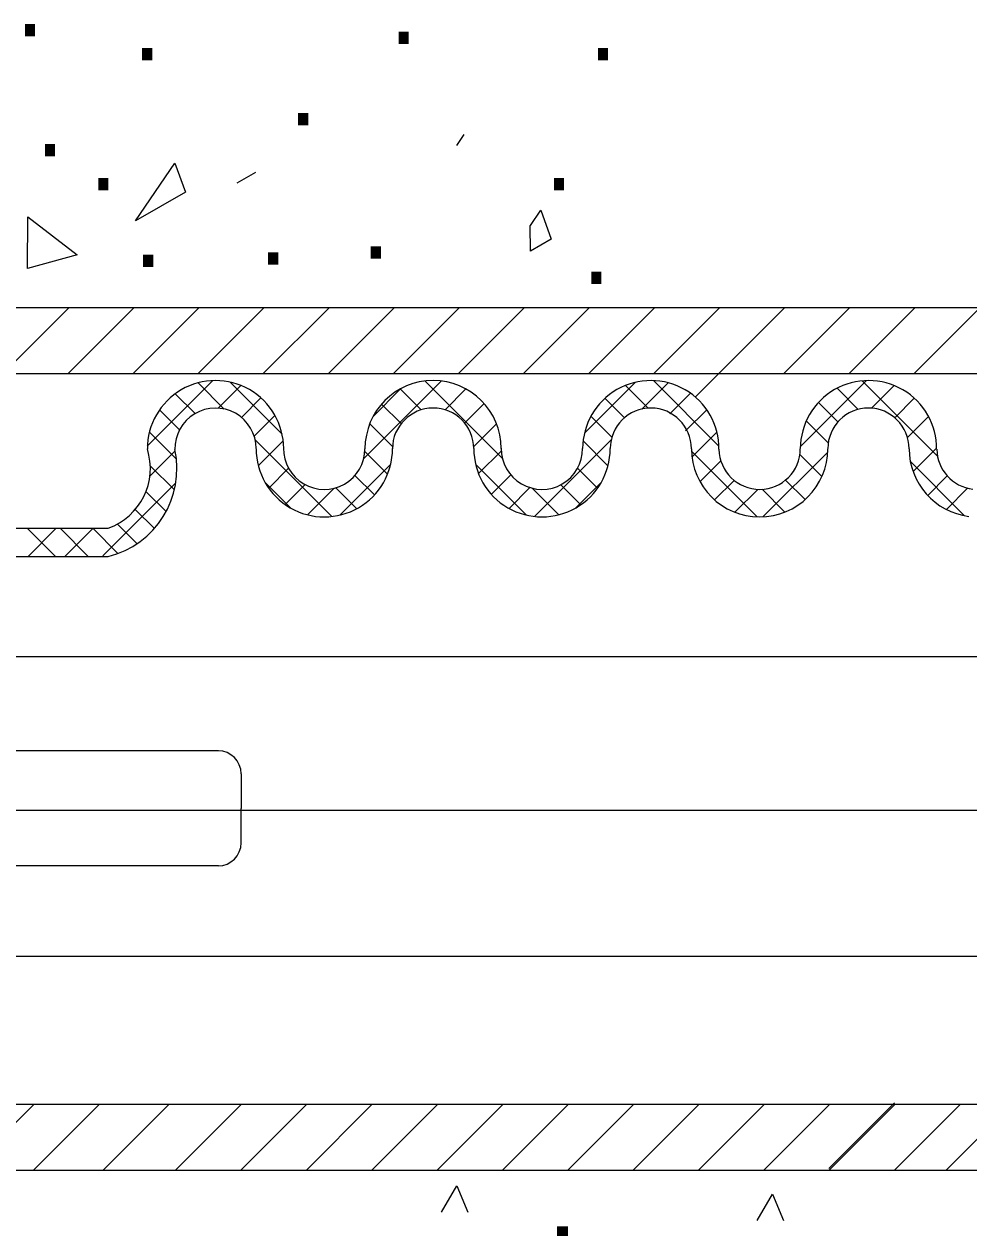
# Model space of a CAD drawing. Extents: x -881 to -726, y 593 to 666.
# Drawn here: x -771.9323 to -771.7446, y 610.7694 to 611.0086 of the extents above; entities that cross this region are included whole.
import ezdxf

# ---------------------------------------------------------------- set-up
doc = ezdxf.new("R2010")
doc.units = 0
doc.layers.add('es_DETAIL', color=7, linetype='Continuous')

msp = doc.modelspace()

# ---------------------------------------------------------------- linework, layer by layer
at = {"layer": 'es_DETAIL'}
for p, q in [((-771.7063348012676, 610.9522285679346), (-771.9768768895318, 610.9522285679346)), ((-771.9365699387789, 610.9391112077823), (-771.9234525787684, 610.9522285679346)), ((-771.9236414816853, 610.9391112077823), (-771.9105241215458, 610.9522285679346)), ((-771.9107130244367, 610.9391112077823), (-771.8975956645619, 610.9522285679346)), ((-771.8977845672142, 610.9391112077823), (-771.8846672070683, 610.9522285679346)), ((-771.8848561099915, 610.9391112077823), (-771.8717387499746, 610.9522285679346)), ((-771.8588102927133, 610.9522285679346), (-771.8719276528656, 610.9391112077823)), ((-771.8589991957656, 610.9391112077823), (-771.8458818357615, 610.9522285679346)), ((-771.8460707385428, 610.9391112077823), (-771.8329533784034, 610.9522285679346)), ((-771.8331422814234, 610.9391112077823), (-771.8200249214194, 610.9522285679346)), ((-771.8202138242008, 610.9391112077823), (-771.8070964641967, 610.9522285679346)), ((-771.8072853672555, 610.9391112077823), (-771.7941680071095, 610.9522285679346)), ((-771.7812395496999, 610.9522285679346), (-771.7988907950014, 610.9345773225493)), ((-771.7683110924772, 610.9522285679346), (-771.7814284527586, 610.9391112077823)), ((-771.7553826355255, 610.9522285679346), (-771.7684999954005, 610.9391112077823)), ((-771.7424541782706, 610.9522285679346), (-771.7555715384551, 610.9391112077823)), ((-771.7092474069461, 610.9391112077823), (-771.9680596763902, 610.9391112077823)), ((-771.907847641074, 610.9247063439589), (-771.8948144901588, 610.9377394950097)), ((-771.8977529313399, 610.9372993154959), (-771.8925437007711, 610.9320900845659)), ((-771.893795087527, 610.9322658105217), (-771.8892738689817, 610.9367870293379)), ((-771.8913981126987, 610.9374375822327), (-771.8810557822919, 610.9270952520969)), ((-771.8648344555947, 610.9222679223294), (-771.8494482920546, 610.9376540857147)), ((-771.8629948443607, 610.9306006198574), (-771.8574511355791, 610.9361443293227)), ((-771.8575732178223, 610.9360781214708), (-771.8534214891046, 610.9319263926111)), ((-771.8526566470971, 610.9376546371943), (-771.8372727745326, 610.9222707646235)), ((-771.8486841130468, 610.9319251781383), (-771.84453300391, 610.9360762870107)), ((-771.8209947306879, 610.927311326848), (-771.8109175343168, 610.9373885229352)), ((-771.8128291458863, 610.9367856565597), (-771.8083090207548, 610.9322655313895)), ((-771.8095620580862, 610.9320887128066), (-771.8043504487431, 610.937300322169)), ((-771.8072900908337, 610.9377396883428), (-771.7942750514756, 610.9247246489524)), ((-771.778108134878, 610.9245841152324), (-771.7649478885927, 610.9377443609693)), ((-771.7708130157639, 610.9362241968107), (-771.7666086036725, 610.9320197844227)), ((-771.7657901742057, 610.9376944419398), (-771.7509055050864, 610.9228097727884)), ((-771.7639427340523, 610.9322564291834), (-771.7594525573472, 610.9367466060628)), ((-771.902303891144, 610.9351240443146), (-771.8983598779331, 610.9311800314844)), ((-771.8891405795439, 610.9304272317594), (-771.8852633401827, 610.9343044713205)), ((-771.8612802415346, 610.9330878698113), (-771.8573972286646, 610.929204856522)), ((-771.8448009523519, 610.9293152520039), (-771.840922360406, 610.9331938439562)), ((-771.8169240654399, 610.9342252892767), (-771.8130497723789, 610.9303509965255)), ((-771.8040473041053, 610.9311103798162), (-771.7999336813663, 610.9352240028198)), ((-771.774498432803, 610.9334165270719), (-771.770628656043, 610.9295467503507)), ((-771.7593445158988, 610.9303615606239), (-771.7554682513107, 610.9342378252182)), ((-771.9053965984974, 610.9319568077628), (-771.901425729399, 610.927985938948)), ((-771.8866077421708, 610.9267001251434), (-771.8824758900209, 610.9308319777125)), ((-771.819708373788, 610.9306787108544), (-771.8155484134829, 610.9265187504719)), ((-771.800917478117, 610.9277471191043), (-771.7967049536461, 610.9319596436653)), ((-771.8636554941578, 610.929174224238), (-771.8591197666091, 610.9246384965796)), ((-771.8429689026497, 610.9246542149865), (-771.8384526046276, 610.929170513131)), ((-771.7725671959743, 610.9253443184094), (-771.7769406003929, 610.9297177226474)), ((-771.7568042303391, 610.9264186957452), (-771.7526259988429, 610.9305969272415)), ((-771.9074285473963, 610.9274956706191), (-771.9020514204421, 610.9221185436908)), ((-771.8864032799781, 610.9259496635924), (-771.8711937574183, 610.9107401402584)), ((-771.8309108426004, 610.9107399281698), (-771.8156949204302, 610.9259558503336)), ((-771.7996323042416, 610.9225392059826), (-771.7946719898704, 610.9274995205022)), ((-771.9073371040738, 610.9187237939944), (-771.9023020057385, 610.9237588925876)), ((-771.8857852861535, 610.9207963517556), (-771.8808321071501, 610.9257495305073)), ((-771.8646183616689, 610.9236440047713), (-771.8601130089813, 610.9191386520708)), ((-771.8420402265963, 610.9192560592818), (-771.8374974408426, 610.9237988448936)), ((-771.8212679604565, 610.9257452108612), (-771.816320801053, 610.9207980511869)), ((-771.7997492083967, 610.9237057190636), (-771.7867124268782, 610.9106689372293)), ((-771.7855239534534, 610.9106752099178), (-771.7726605538544, 610.9235386095104)), ((-771.7510233751918, 610.9243475136839), (-771.7557014376795, 610.9196694513188)), ((-771.8695956475207, 610.9110136436967), (-771.8594849506055, 610.921124340457)), ((-771.8426222300147, 610.9211271334246), (-771.8325080879999, 610.9110129917647)), ((-771.7980382738522, 610.91764014982), (-771.7938949522862, 610.921783471373)), ((-771.7738147976463, 610.9186958648028), (-771.7781924835552, 610.9230735505827)), ((-771.7562403755887, 610.9216515564615), (-771.7454903736575, 610.9109015545366)), ((-771.9072454956543, 610.9208195317512), (-771.9024498356861, 610.9160238723312)), ((-771.8837226654347, 610.9163658856064), (-771.8797610160667, 610.9203275348905)), ((-771.8665871101325, 610.9188973679185), (-771.8627147059727, 610.9150249636103)), ((-771.8394967719864, 610.9151401719265), (-771.8356208777282, 610.9190160663653)), ((-771.8223447557027, 610.9203289189749), (-771.8183829745952, 610.9163671382609)), ((-771.7528055673938, 610.9149250987533), (-771.7489232404129, 610.9188074257728)), ((-771.9166498519854, 610.9029468177293), (-771.9021712295878, 610.9174254399979)), ((-771.8844439149813, 610.9174972113533), (-771.8793826280017, 610.912435924103)), ((-771.8804696164492, 610.9131258480463), (-771.8765032574277, 610.9170922073387)), ((-771.8760233186704, 610.9110790589635), (-771.8707392290769, 610.916363148686)), ((-771.8704118534617, 610.9164513231312), (-771.8662437835443, 610.9122832533428)), ((-771.8359689464115, 610.9123411661692), (-771.8318208339399, 610.9164892786602)), ((-771.8313644574267, 610.9163624472467), (-771.8260815043434, 610.9110794942987)), ((-771.8257106380097, 610.9170354595941), (-771.8217336177073, 610.9130584395818)), ((-771.8227189198851, 610.9124387641461), (-771.817665453879, 610.9174922300618)), ((-771.795144319743, 610.9140410170677), (-771.7912643484726, 610.917920988596)), ((-771.7810397371214, 610.9179824206924), (-771.7771625448358, 610.9141052286519)), ((-771.7490972333094, 610.9121403460148), (-771.7448697119423, 610.9163678675044)), ((-771.9081060305233, 610.9157127084592), (-771.9040992812099, 610.9117059590361)), ((-771.7911086585897, 610.9115835917787), (-771.7865563216152, 610.9161359286305)), ((-771.7856932672031, 610.9161428645639), (-771.781172610792, 610.9116222082755)), ((-771.9102268848588, 610.9121569329571), (-771.90642722666, 610.9083572749066)), ((-771.9137822654518, 610.9092480849646), (-771.909864848113, 610.9053306678837)), ((-771.9970572416024, 610.9084193452233), (-771.9156230983433, 610.9084193452233)), ((-771.9316109675243, 610.9083302041569), (-771.9261422119376, 610.9028614489702)), ((-771.9314708048626, 610.9028614489702), (-771.9260020496758, 610.9083302041569)), ((-771.9251178807014, 610.9083302041569), (-771.9196491252438, 610.9028614489702)), ((-771.9241396598567, 610.9028614489702), (-771.9186709046506, 610.9083302041569)), ((-771.9186247935883, 610.9083302041569), (-771.9136692240984, 610.9033746348088)), ((-771.9970572416024, 610.9027725439591), (-771.9156245355016, 610.9027725439591)), ((-771.6126148394268, 610.882833363044), (-772.1307671293008, 610.882833363044)), ((-771.8937268171766, 610.8641901922176), (-772.0035756501594, 610.8641901922176)), ((-771.8891976684338, 610.8595826061667), (-771.8891976684338, 610.8527542919905)), ((-772.6622854469945, 610.8523992565189), (-771.3509855254457, 610.8523992565189)), ((-771.8891976684338, 610.8459259779692), (-771.8891976684338, 610.8527542919905)), ((-771.8937268171766, 610.8413183920213), (-772.0057610280721, 610.8413183920213)), ((-771.6126148394268, 610.8233470966325), (-772.1307671293008, 610.8233470966325)), ((-771.6021481067972, 610.793914901066), (-772.0088218984979, 610.793914901066)), ((-771.943481523659, 610.7808094891352), (-771.9303761120055, 610.793914901066)), ((-771.9304953500906, 610.7808094891352), (-771.9173899384243, 610.793914901066)), ((-771.9166711186423, 610.7808094891352), (-771.903565706576, 610.793914901066)), ((-771.9022789997339, 610.7808094891352), (-771.8891735877063, 610.793914901066)), ((-771.8892928264363, 610.7808094891352), (-771.8761874145507, 610.793914901066)), ((-771.8763066530356, 610.7808094891352), (-771.8632012413951, 610.793914901066)), ((-771.8633204794672, 610.7808094891352), (-771.8502150678139, 610.793914901066)), ((-771.8503343061763, 610.7808094891352), (-771.8372288943809, 610.793914901066)), ((-771.8373481327369, 610.7808094891352), (-771.8242427210835, 610.793914901066)), ((-771.8243619595813, 610.7808094891352), (-771.8112565476633, 610.793914901066)), ((-771.811375786013, 610.7808094891352), (-771.798270374353, 610.793914901066)), ((-771.7983896128638, 610.7808094891352), (-771.7852842009329, 610.793914901066)), ((-771.7854034392825, 610.7808094891352), (-771.7722980277065, 610.793914901066)), ((-771.7724750053494, 610.7811695437057), (-771.7593696200039, 610.7942749294511)), ((-771.7724172661269, 610.7808094891352), (-771.759311854209, 610.793914901066)), ((-771.7463256813049, 610.793914901066), (-771.7594310929649, 610.7808094891352)), ((-771.7361079516203, 610.793914901066), (-771.7492133635382, 610.7808094891352)), ((-771.5883067981079, 610.7808094891352), (-771.9931941235204, 610.7808094891352))]:
    msp.add_line(p, q, dxfattribs=at)
for points in [[(-771.8463778797985, 610.9844640373594), (-771.8449171386276, 610.9866114029611)], [(-771.8863248818769, 610.9790838943138), (-771.8900232283023, 610.9769371627144)], [(-771.8317317939517, 610.9685531170351), (-771.8296664259736, 610.9715815344223)], [(-771.8296664259736, 610.9715815344223), (-771.8275845739372, 610.9658499427992)], [(-771.8316827644448, 610.9634665170286), (-771.8317567313733, 610.9685683330889)], [(-771.8275845739372, 610.9658499427992), (-771.8317317939517, 610.963441579607)], [(-771.8493936171409, 610.7724976443352), (-771.8463151135765, 610.7777296421897), (-771.8441789486811, 610.7724976443352)], [(-771.786695867192, 610.7708682585672), (-771.7836173636274, 610.7761002564217), (-771.781481198732, 610.7708682585672)]]:
    msp.add_lwpolyline(points, dxfattribs=at)
for points in [[(-771.910163788933, 610.9694673482715), (-771.9023585873026, 610.9809294748471), (-771.9002691272394, 610.9751980945582)], [(-771.9316325842656, 610.9600154314785), (-771.931550797976, 610.9702932418617), (-771.9217548292985, 610.9627088843465)]]:
    msp.add_lwpolyline(points, close=True, dxfattribs=at)
for centre, radius, start, end in [((-771.8942890986764, 610.9242042660184), 0.013545422081907411, 0.1616732109371526, 180.18778738449592), ((-771.8510547810629, 610.9242042660184), 0.013545422081907411, 0.16353648182621328, 180), ((-771.8078104738728, 610.9242042660184), 0.013545422081907411, 359.5855738271567, 179.8348388456543), ((-771.7645680398928, 610.9242042660184), 0.013545422081907411, 359.5855738271567, 179.8348388456543), ((-771.8942890986764, 610.9242042660184), 0.008076666883875825, 0.29883136310922964, 181.107860890954), ((-771.8510547810629, 610.9242042660184), 0.008076666883875825, 0.2883587843290911, 180), ((-771.8078104738728, 610.9242042660184), 0.008076666883875825, 0, 179.7007779808107), ((-771.7645713953372, 610.9242042660184), 0.008076666883875825, 0, 179.7007779808107), ((-771.9199288104994, 610.9202268498706), 0.017977195956272226, 283.8528841536878, 12.297150000593419), ((-771.9198745528088, 610.9203217003751), 0.01263886546317839, 289.65644210528546, 17.67250181186695), ((-771.8726755730177, 610.9242042660184), 0.013545422081907411, 180, 0.16166218188692483), ((-771.8726755730177, 610.9242042660184), 0.008076666883875825, 179.26748593579921, 0), ((-771.8294309558854, 610.9242042660184), 0.013545422081907411, 179.81201009069085, 0.16332426051963012), ((-771.8294309558854, 610.9242042660184), 0.008076666883875825, 179.33081678204357, 0.2930179904070087), ((-771.7861896099723, 610.9242042660184), 0.013545422081907411, 180, 0), ((-771.7861896099723, 610.9242042660184), 0.008076666883875825, 180.76118160445975, 0), ((-771.7429376641712, 610.9242042660184), 0.013545422081907411, 180, 262.90489136648324), ((-771.7429143582407, 610.9242042660184), 0.008076666883875825, 180.76118160445978, 263.4342637445194), ((-771.8937889743092, 610.859598887006), 0.004591305669989203, 360, 89.99999999999999), ((-771.8937889743092, 610.8459096973467), 0.004591305669989203, 270, 360)]:
    msp.add_arc(centre, radius, start, end, dxfattribs=at)

# ---------------------------------------------------------------- texts
for height, p in [(0.015799335929391825, (-771.9340770855856, 611.0061177500132)), (0.015799335929391825, (-771.8598333094305, 611.0045999486402)), (0.015799335929391825, (-771.9108013838567, 611.0013910519475)), (0.015799335929391825, (-771.8202538173198, 611.0013910519475)), (0.015799335929391825, (-771.8798024781212, 610.9884514888083)), (0.015799335929391825, (-771.9301094995404, 610.982319630435)), (0.015799335929391825, (-771.9195201827212, 610.9755518678105)), (0.015799335929391825, (-771.8289656421596, 610.9755518678105)), (0.015799335929391825, (-771.8653861124208, 610.9619474476511)), (0.015799335929391825, (-771.9105980804703, 610.960281501087)), (0.015799335929391825, (-771.8857620992181, 610.9607931408982)), (0.015799335929391825, (-771.8215581712706, 610.9569455926112)), (0.01687369077259047, (-771.8284947898261, 610.7670600184194))]:
    msp.add_text('.', height=height, dxfattribs=at).set_placement(p)

doc.saveas('drawing.dxf')
